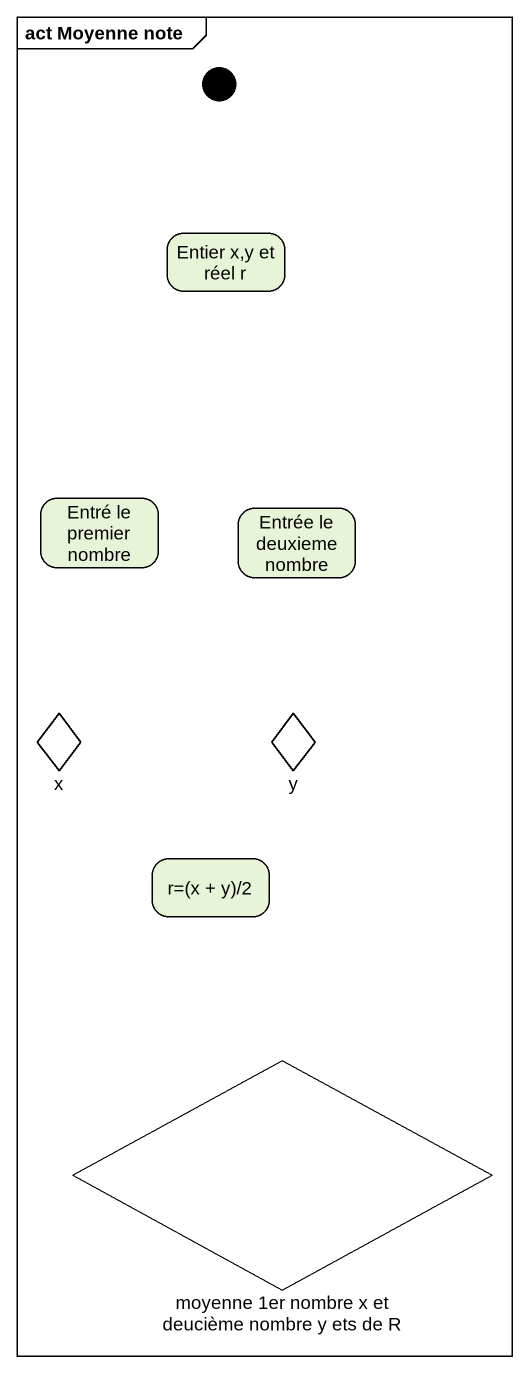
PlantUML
@startuml
mainframe act Moyenne note
hide empty description
state initial1 <<start>>
state "Entier x,y et réel r" as Entier_x_y_et_réel_r
state "Entré le premier nombre" as Entré_le_premier_nombre
state "Entrée le deuxieme nombre" as Entrée_le_deuxieme_nombre
state "x" as x_ <<choice>>
state y <<choice>>
state "r=(x + y)/2" as r_x_y_2
state "moyenne 1er nombre x et deucième nombre y ets de R" as moyenne_1er_nombre_x_et <<choice>>
@enduml
